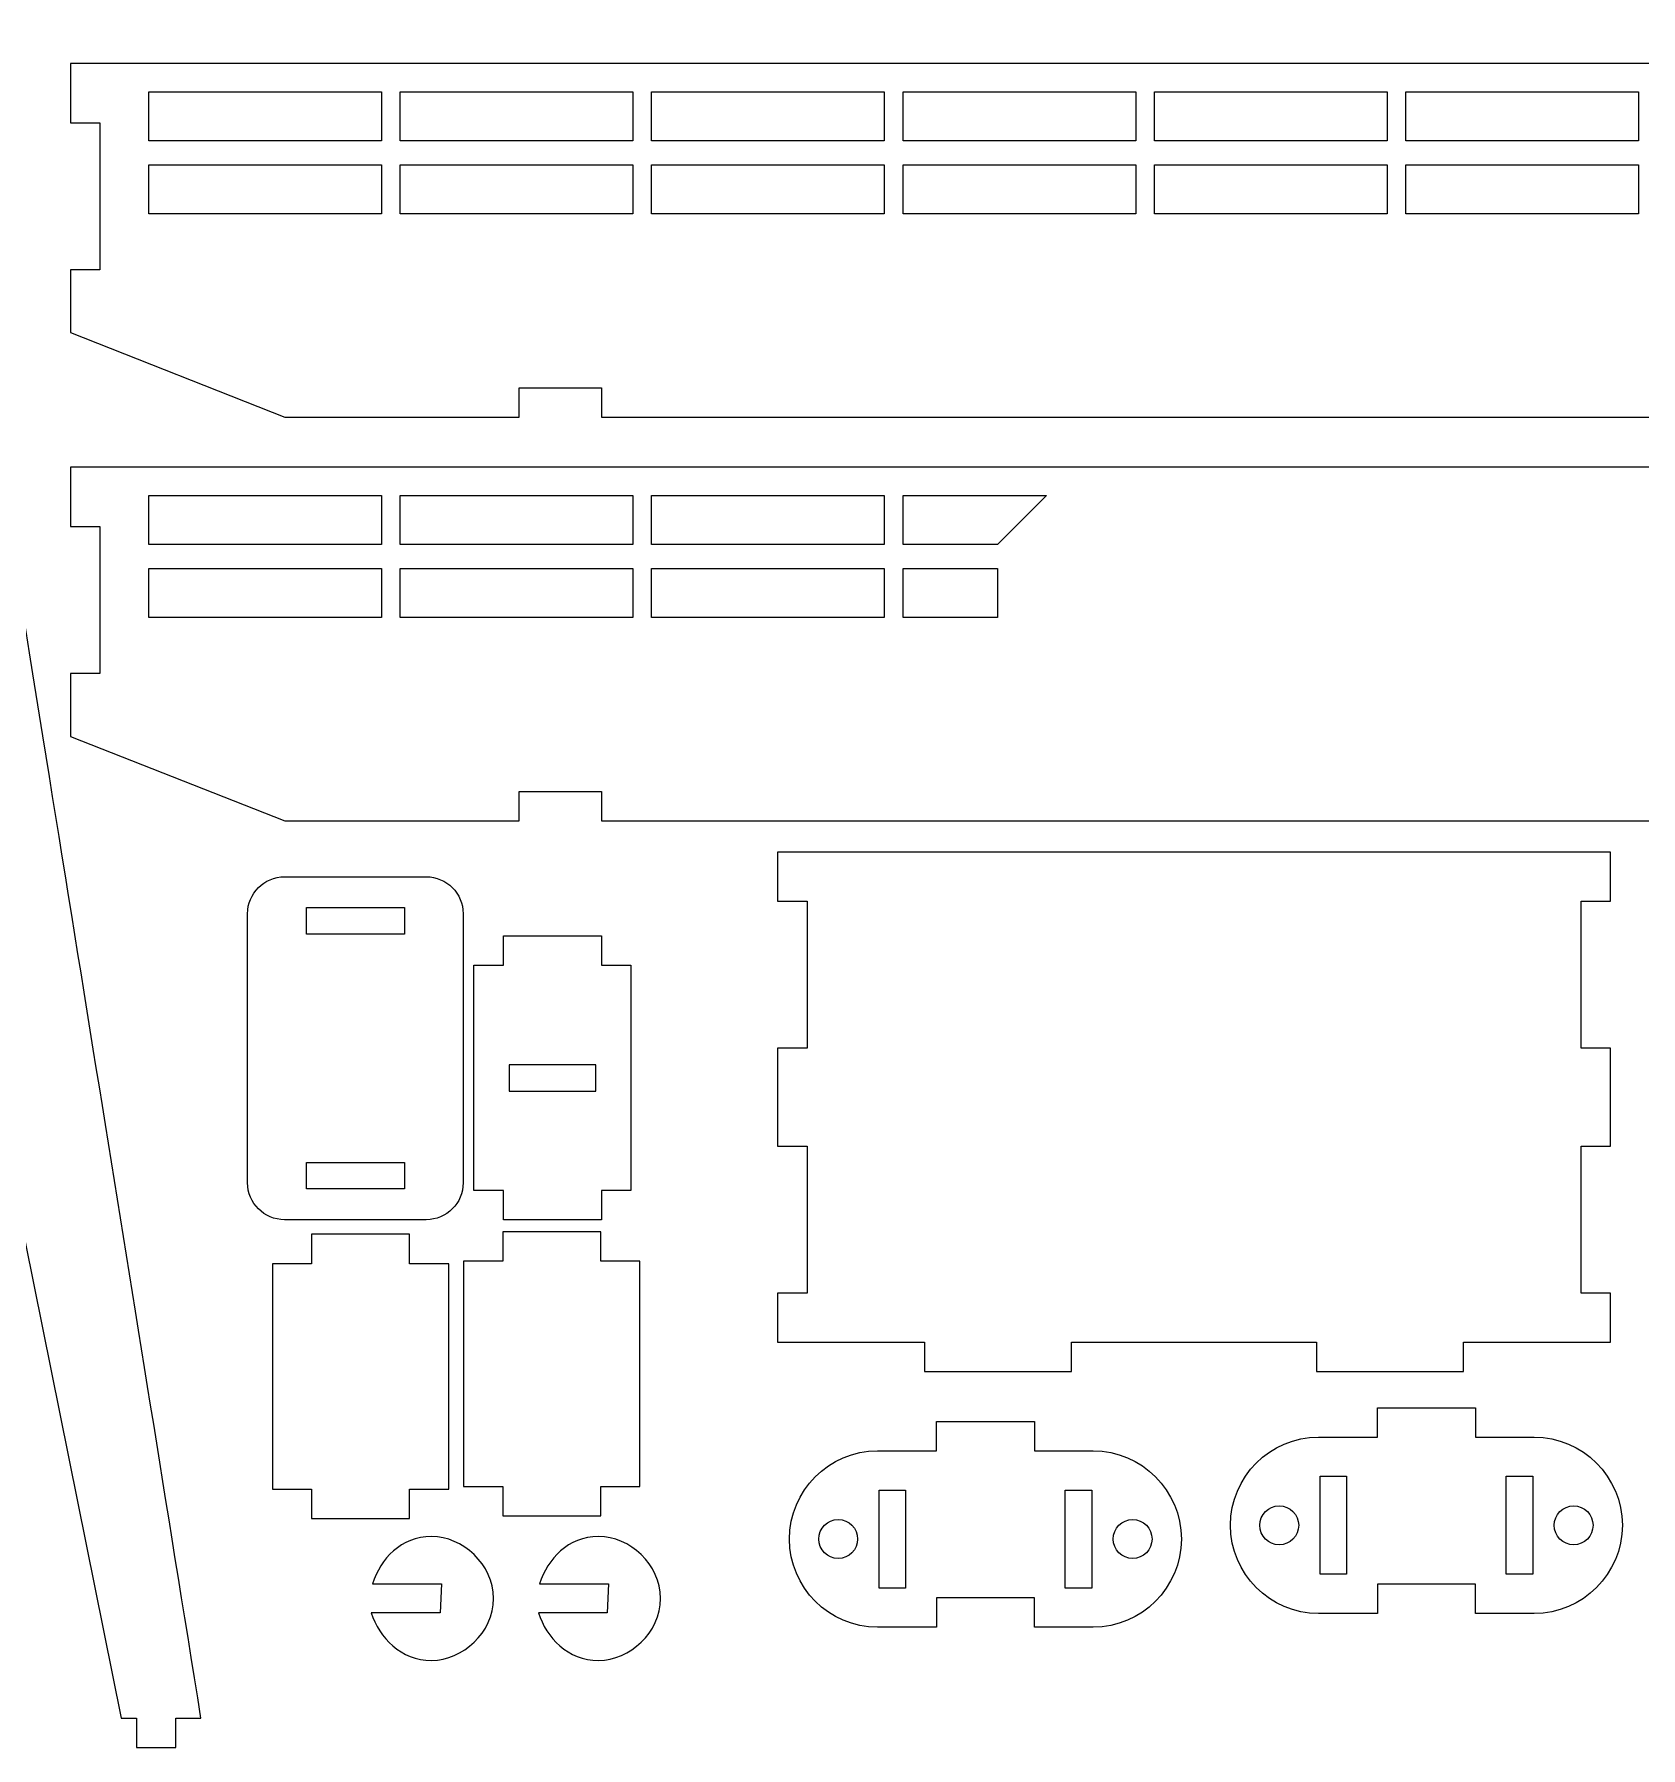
# Model space of a CAD drawing. Header units: millimetres. Extents: x -899 to 342, y -172 to 238.
# Drawn here: x 16.2 to 180.1, y -166.7 to 8.2 of the extents above; entities that cross this region are included whole.
import ezdxf

# ---------------------------------------------------------------- set-up
doc = ezdxf.new("R2010")
doc.units = ezdxf.units.MM
doc.header["$MEASUREMENT"] = 0
doc.layers.add('Layer 1', color=7, linetype='Continuous')

msp = doc.modelspace()

# ---------------------------------------------------------------- linework, layer by layer
at = {"layer": 'Layer 1', "color": 140, "lineweight": 20}
for centre in [(143.2506, -143.9896), (173.2941, -143.9896), (98.2448, -145.3921), (128.2883, -145.3921)]:
    msp.add_ellipse(centre, major_axis=(0, 1.9843), ratio=1, dxfattribs=at)
at = {"layer": 'Layer 1', "color": 225, "lineweight": 9}
for points, knots in [([(33.2146, -163.6871), (33.2146, -163.6871), (30.6426, -163.6872), (30.6426, -163.6872), (30.6426, -163.6872), (30.6426, -163.6872), (30.6426, -166.6799), (30.6426, -166.6799), (30.6426, -166.6799), (30.6426, -166.6799), (26.6426, -166.6799), (26.6426, -166.6799), (26.6426, -166.6799), (26.6426, -166.6799), (26.6426, -163.6874), (26.6426, -163.6874), (26.6426, -163.6874), (26.6426, -163.6874), (25.0694, -163.6875), (25.0694, -163.6875), (25.0694, -163.6875), (25.0694, -163.6875), (-1.749, -30.8242), (-1.749, -30.8242), (-1.749, -30.8242), (-1.749, -30.8242), (8.5763, -30.8242), (8.5763, -30.8242), (8.5763, -30.8242), (8.5763, -30.8242), (8.5763, 4.2758), (8.5763, 4.2758), (8.5763, 4.2758), (8.5763, 4.2758), (-26.6237, 4.2758), (-26.6237, 4.2758), (-26.6237, 4.2758), (-26.6237, 4.2758), (-26.6237, -30.8242), (-26.6237, -30.8242), (-26.6237, -30.8242), (-26.6237, -30.8242), (-16.3084, -30.8242), (-16.3084, -30.8242), (-16.3084, -30.8242), (-16.3084, -30.8242), (-43.1268, -163.6875), (-43.1268, -163.6875), (-43.1268, -163.6875), (-43.1268, -163.6875), (-44.697, -163.6874), (-44.697, -163.6874), (-44.697, -163.6874), (-44.697, -163.6874), (-44.697, -166.6909), (-44.697, -166.6909), (-44.697, -166.6909), (-44.697, -166.6909), (-48.697, -166.6909), (-48.697, -166.6909), (-48.697, -166.6909), (-48.697, -166.6909), (-48.697, -163.6872), (-48.697, -163.6872), (-48.697, -163.6872), (-48.697, -163.6872), (-51.272, -163.6871), (-51.272, -163.6871), (-51.272, -163.6871), (-51.272, -163.6871), (-48.0089, -143.4063), (-48.0089, -143.4063), (-48.0089, -143.4063), (-41.3726, -102.1559), (-36.4071, -71.2977), (-30.5237, -34.7312), (-30.5237, -34.7312), (-30.5237, -34.7312), (-30.5237, 8.1758), (-30.5237, 8.1758), (-30.5237, 8.1758), (-30.5237, 8.1758), (12.4763, 8.1758), (12.4763, 8.1758), (12.4763, 8.1758), (12.4763, 8.1758), (12.4763, -34.8168), (12.4763, -34.8168), (12.4763, -34.8168), (12.4763, -34.8168), (12.4763, -34.8242), (12.4763, -34.8242), (12.4763, -34.8242), (20.4563, -84.4222), (26.0502, -119.1697), (33.2146, -163.6871)], [0, 0, 0, 0, 0.04, 0.04, 0.04, 0.04, 0.08, 0.08, 0.08, 0.08, 0.12, 0.12, 0.12, 0.12, 0.16, 0.16, 0.16, 0.16, 0.2, 0.2, 0.2, 0.2, 0.24, 0.24, 0.24, 0.24, 0.28, 0.28, 0.28, 0.28, 0.32, 0.32, 0.32, 0.32, 0.36, 0.36, 0.36, 0.36, 0.4, 0.4, 0.4, 0.4, 0.44, 0.44, 0.44, 0.44, 0.48, 0.48, 0.48, 0.48, 0.52, 0.52, 0.52, 0.52, 0.56, 0.56, 0.56, 0.56, 0.6, 0.6, 0.6, 0.6, 0.64, 0.64, 0.64, 0.64, 0.68, 0.68, 0.68, 0.68, 0.72, 0.72, 0.72, 0.72, 0.76, 0.76, 0.76, 0.76, 0.8, 0.8, 0.8, 0.8, 0.84, 0.84, 0.84, 0.84, 0.88, 0.88, 0.88, 0.88, 0.92, 0.92, 0.92, 0.92, 1, 1, 1, 1]), ([(19.8798, -0.8582), (19.8798, -0.8582), (19.8798, 5.1957), (19.8798, 5.1957), (19.8798, 5.1957), (127.2131, 5.1957), (234.5465, 5.1957), (341.8798, 5.1957), (341.8798, 5.1957), (341.8798, 5.1957), (341.8798, -0.8582), (341.8798, -0.8582), (341.8798, -0.8582), (341.8798, -0.8582), (338.8887, -0.8582), (338.8887, -0.8582), (338.8887, -0.8582), (338.8887, -0.8582), (338.8887, -15.8582), (338.8887, -15.8582), (338.8887, -15.8582), (338.8887, -15.8582), (341.8798, -15.8582), (341.8798, -15.8582), (341.8798, -15.8582), (341.8798, -15.8582), (341.8798, -22.3172), (341.8798, -22.3172), (341.8798, -22.3172), (341.8798, -22.3172), (319.9683, -30.9043), (319.9683, -30.9043), (319.9683, -30.9043), (319.9683, -30.9043), (296.0798, -30.9043), (296.0798, -30.9043), (296.0798, -30.9043), (296.0798, -30.9043), (296.0798, -27.9043), (296.0798, -27.9043), (296.0798, -27.9043), (296.0798, -27.9043), (287.6798, -27.9043), (287.6798, -27.9043), (287.6798, -27.9043), (287.6798, -27.9043), (287.6798, -30.9043), (287.6798, -30.9043), (287.6798, -30.9043), (287.6798, -30.9043), (74.0798, -30.9043), (74.0798, -30.9043), (74.0798, -30.9043), (74.0798, -30.9043), (74.0798, -27.9043), (74.0798, -27.9043), (74.0798, -27.9043), (74.0798, -27.9043), (65.6798, -27.9043), (65.6798, -27.9043), (65.6798, -27.9043), (65.6798, -27.9043), (65.6798, -30.9043), (65.6798, -30.9043), (65.6798, -30.9043), (65.6798, -30.9043), (41.7867, -30.9043), (41.7867, -30.9043), (41.7867, -30.9043), (41.7867, -30.9043), (19.8798, -22.2767), (19.8798, -22.2767), (19.8798, -22.2767), (19.8798, -22.2767), (19.8798, -20.8785), (19.8798, -20.8785), (19.8798, -20.8785), (19.8798, -20.8785), (19.8798, -15.8582), (19.8798, -15.8582), (19.8798, -15.8582), (19.8798, -15.8582), (22.8829, -15.8582), (22.8829, -15.8582), (22.8829, -15.8582), (22.8829, -15.8582), (22.8829, -0.8582), (22.8829, -0.8582), (22.8829, -0.8582), (22.8829, -0.8582), (19.8798, -0.8582), (19.8798, -0.8582)], [0, 0, 0, 0, 0.04166667, 0.04166667, 0.04166667, 0.04166667, 0.08333333, 0.08333333, 0.08333333, 0.08333333, 0.125, 0.125, 0.125, 0.125, 0.16666667, 0.16666667, 0.16666667, 0.16666667, 0.20833333, 0.20833333, 0.20833333, 0.20833333, 0.25, 0.25, 0.25, 0.25, 0.29166667, 0.29166667, 0.29166667, 0.29166667, 0.33333333, 0.33333333, 0.33333333, 0.33333333, 0.375, 0.375, 0.375, 0.375, 0.41666667, 0.41666667, 0.41666667, 0.41666667, 0.45833333, 0.45833333, 0.45833333, 0.45833333, 0.5, 0.5, 0.5, 0.5, 0.54166667, 0.54166667, 0.54166667, 0.54166667, 0.58333333, 0.58333333, 0.58333333, 0.58333333, 0.625, 0.625, 0.625, 0.625, 0.66666667, 0.66666667, 0.66666667, 0.66666667, 0.70833333, 0.70833333, 0.70833333, 0.70833333, 0.75, 0.75, 0.75, 0.75, 0.79166667, 0.79166667, 0.79166667, 0.79166667, 0.83333333, 0.83333333, 0.83333333, 0.83333333, 0.875, 0.875, 0.875, 0.875, 0.91666667, 0.91666667, 0.91666667, 0.91666667, 1, 1, 1, 1]), ([(51.6312, 2.3169), (51.6312, 2.3169), (27.8829, 2.3169), (27.8829, 2.3169), (27.8829, 2.3169), (27.8829, 2.3169), (27.8829, -2.6831), (27.8829, -2.6831), (27.8829, -2.6831), (27.8829, -2.6831), (51.6312, -2.6831), (51.6312, -2.6831), (51.6312, -2.6831), (51.6312, -2.6831), (51.6312, 2.3169), (51.6312, 2.3169)], [0, 0, 0, 0, 0.2, 0.2, 0.2, 0.2, 0.4, 0.4, 0.4, 0.4, 0.6, 0.6, 0.6, 0.6, 1, 1, 1, 1]), ([(77.291, 2.3169), (77.291, 2.3169), (53.5427, 2.3169), (53.5427, 2.3169), (53.5427, 2.3169), (53.5427, 2.3169), (53.5427, -2.6831), (53.5427, -2.6831), (53.5427, -2.6831), (53.5427, -2.6831), (77.291, -2.6831), (77.291, -2.6831), (77.291, -2.6831), (77.291, -2.6831), (77.291, 2.3169), (77.291, 2.3169)], [0, 0, 0, 0, 0.2, 0.2, 0.2, 0.2, 0.4, 0.4, 0.4, 0.4, 0.6, 0.6, 0.6, 0.6, 1, 1, 1, 1]), ([(102.9507, 2.3169), (102.9507, 2.3169), (79.2024, 2.3169), (79.2024, 2.3169), (79.2024, 2.3169), (79.2024, 2.3169), (79.2024, -2.6831), (79.2024, -2.6831), (79.2024, -2.6831), (79.2024, -2.6831), (102.9507, -2.6831), (102.9507, -2.6831), (102.9507, -2.6831), (102.9507, -2.6831), (102.9507, 2.3169), (102.9507, 2.3169)], [0, 0, 0, 0, 0.2, 0.2, 0.2, 0.2, 0.4, 0.4, 0.4, 0.4, 0.6, 0.6, 0.6, 0.6, 1, 1, 1, 1]), ([(128.6105, 2.3169), (128.6105, 2.3169), (104.8622, 2.3169), (104.8622, 2.3169), (104.8622, 2.3169), (104.8622, 2.3169), (104.8622, -2.6831), (104.8622, -2.6831), (104.8622, -2.6831), (104.8622, -2.6831), (128.6105, -2.6831), (128.6105, -2.6831), (128.6105, -2.6831), (128.6105, -2.6831), (128.6105, 2.3169), (128.6105, 2.3169)], [0, 0, 0, 0, 0.2, 0.2, 0.2, 0.2, 0.4, 0.4, 0.4, 0.4, 0.6, 0.6, 0.6, 0.6, 1, 1, 1, 1]), ([(154.2703, 2.3169), (154.2703, 2.3169), (130.522, 2.3169), (130.522, 2.3169), (130.522, 2.3169), (130.522, 2.3169), (130.522, -2.6831), (130.522, -2.6831), (130.522, -2.6831), (130.522, -2.6831), (154.2703, -2.6831), (154.2703, -2.6831), (154.2703, -2.6831), (154.2703, -2.6831), (154.2703, 2.3169), (154.2703, 2.3169)], [0, 0, 0, 0, 0.2, 0.2, 0.2, 0.2, 0.4, 0.4, 0.4, 0.4, 0.6, 0.6, 0.6, 0.6, 1, 1, 1, 1]), ([(179.9301, 2.3169), (179.9301, 2.3169), (156.1818, 2.3169), (156.1818, 2.3169), (156.1818, 2.3169), (156.1818, 2.3169), (156.1818, -2.6831), (156.1818, -2.6831), (156.1818, -2.6831), (156.1818, -2.6831), (179.9301, -2.6831), (179.9301, -2.6831), (179.9301, -2.6831), (179.9301, -2.6831), (179.9301, 2.3169), (179.9301, 2.3169)], [0, 0, 0, 0, 0.2, 0.2, 0.2, 0.2, 0.4, 0.4, 0.4, 0.4, 0.6, 0.6, 0.6, 0.6, 1, 1, 1, 1]), ([(51.6312, -5.1578), (51.6312, -5.1578), (27.8829, -5.1578), (27.8829, -5.1578), (27.8829, -5.1578), (27.8829, -5.1578), (27.8829, -10.1578), (27.8829, -10.1578), (27.8829, -10.1578), (27.8829, -10.1578), (51.6312, -10.1578), (51.6312, -10.1578), (51.6312, -10.1578), (51.6312, -10.1578), (51.6312, -5.1578), (51.6312, -5.1578)], [0, 0, 0, 0, 0.2, 0.2, 0.2, 0.2, 0.4, 0.4, 0.4, 0.4, 0.6, 0.6, 0.6, 0.6, 1, 1, 1, 1]), ([(77.291, -5.1578), (77.291, -5.1578), (53.5427, -5.1578), (53.5427, -5.1578), (53.5427, -5.1578), (53.5427, -5.1578), (53.5427, -10.1578), (53.5427, -10.1578), (53.5427, -10.1578), (53.5427, -10.1578), (77.291, -10.1578), (77.291, -10.1578), (77.291, -10.1578), (77.291, -10.1578), (77.291, -5.1578), (77.291, -5.1578)], [0, 0, 0, 0, 0.2, 0.2, 0.2, 0.2, 0.4, 0.4, 0.4, 0.4, 0.6, 0.6, 0.6, 0.6, 1, 1, 1, 1]), ([(102.9507, -5.1578), (102.9507, -5.1578), (79.2024, -5.1578), (79.2024, -5.1578), (79.2024, -5.1578), (79.2024, -5.1578), (79.2024, -10.1578), (79.2024, -10.1578), (79.2024, -10.1578), (79.2024, -10.1578), (102.9507, -10.1578), (102.9507, -10.1578), (102.9507, -10.1578), (102.9507, -10.1578), (102.9507, -5.1578), (102.9507, -5.1578)], [0, 0, 0, 0, 0.2, 0.2, 0.2, 0.2, 0.4, 0.4, 0.4, 0.4, 0.6, 0.6, 0.6, 0.6, 1, 1, 1, 1]), ([(128.6105, -5.1578), (128.6105, -5.1578), (104.8622, -5.1578), (104.8622, -5.1578), (104.8622, -5.1578), (104.8622, -5.1578), (104.8622, -10.1578), (104.8622, -10.1578), (104.8622, -10.1578), (104.8622, -10.1578), (128.6105, -10.1578), (128.6105, -10.1578), (128.6105, -10.1578), (128.6105, -10.1578), (128.6105, -5.1578), (128.6105, -5.1578)], [0, 0, 0, 0, 0.2, 0.2, 0.2, 0.2, 0.4, 0.4, 0.4, 0.4, 0.6, 0.6, 0.6, 0.6, 1, 1, 1, 1]), ([(154.2703, -5.1578), (154.2703, -5.1578), (130.522, -5.1578), (130.522, -5.1578), (130.522, -5.1578), (130.522, -5.1578), (130.522, -10.1578), (130.522, -10.1578), (130.522, -10.1578), (130.522, -10.1578), (154.2703, -10.1578), (154.2703, -10.1578), (154.2703, -10.1578), (154.2703, -10.1578), (154.2703, -5.1578), (154.2703, -5.1578)], [0, 0, 0, 0, 0.2, 0.2, 0.2, 0.2, 0.4, 0.4, 0.4, 0.4, 0.6, 0.6, 0.6, 0.6, 1, 1, 1, 1]), ([(179.9301, -5.1578), (179.9301, -5.1578), (156.1818, -5.1578), (156.1818, -5.1578), (156.1818, -5.1578), (156.1818, -5.1578), (156.1818, -10.1578), (156.1818, -10.1578), (156.1818, -10.1578), (156.1818, -10.1578), (179.9301, -10.1578), (179.9301, -10.1578), (179.9301, -10.1578), (179.9301, -10.1578), (179.9301, -5.1578), (179.9301, -5.1578)], [0, 0, 0, 0, 0.2, 0.2, 0.2, 0.2, 0.4, 0.4, 0.4, 0.4, 0.6, 0.6, 0.6, 0.6, 1, 1, 1, 1]), ([(19.8798, -42.0576), (19.8798, -42.0576), (19.8798, -36.0037), (19.8798, -36.0037), (19.8798, -36.0037), (127.2131, -36.0037), (234.5465, -36.0037), (341.8798, -36.0037), (341.8798, -36.0037), (341.8798, -36.0037), (341.8798, -42.0576), (341.8798, -42.0576), (341.8798, -42.0576), (341.8798, -42.0576), (338.8887, -42.0576), (338.8887, -42.0576), (338.8887, -42.0576), (338.8887, -42.0576), (338.8887, -57.0576), (338.8887, -57.0576), (338.8887, -57.0576), (338.8887, -57.0576), (341.8798, -57.0576), (341.8798, -57.0576), (341.8798, -57.0576), (341.8798, -57.0576), (341.8798, -63.5166), (341.8798, -63.5166), (341.8798, -63.5166), (341.8798, -63.5166), (319.9683, -72.1037), (319.9683, -72.1037), (319.9683, -72.1037), (319.9683, -72.1037), (296.0798, -72.1037), (296.0798, -72.1037), (296.0798, -72.1037), (296.0798, -72.1037), (296.0798, -69.1037), (296.0798, -69.1037), (296.0798, -69.1037), (296.0798, -69.1037), (287.6798, -69.1037), (287.6798, -69.1037), (287.6798, -69.1037), (287.6798, -69.1037), (287.6798, -72.1037), (287.6798, -72.1037), (287.6798, -72.1037), (287.6798, -72.1037), (74.0798, -72.1037), (74.0798, -72.1037), (74.0798, -72.1037), (74.0798, -72.1037), (74.0798, -69.1037), (74.0798, -69.1037), (74.0798, -69.1037), (74.0798, -69.1037), (65.6798, -69.1037), (65.6798, -69.1037), (65.6798, -69.1037), (65.6798, -69.1037), (65.6798, -72.1037), (65.6798, -72.1037), (65.6798, -72.1037), (65.6798, -72.1037), (41.7867, -72.1037), (41.7867, -72.1037), (41.7867, -72.1037), (41.7867, -72.1037), (19.8798, -63.4761), (19.8798, -63.4761), (19.8798, -63.4761), (19.8798, -63.4761), (19.8798, -62.0779), (19.8798, -62.0779), (19.8798, -62.0779), (19.8798, -62.0779), (19.8798, -57.0576), (19.8798, -57.0576), (19.8798, -57.0576), (19.8798, -57.0576), (22.8829, -57.0576), (22.8829, -57.0576), (22.8829, -57.0576), (22.8829, -57.0576), (22.8829, -42.0576), (22.8829, -42.0576), (22.8829, -42.0576), (22.8829, -42.0576), (19.8798, -42.0576), (19.8798, -42.0576)], [0, 0, 0, 0, 0.04166667, 0.04166667, 0.04166667, 0.04166667, 0.08333333, 0.08333333, 0.08333333, 0.08333333, 0.125, 0.125, 0.125, 0.125, 0.16666667, 0.16666667, 0.16666667, 0.16666667, 0.20833333, 0.20833333, 0.20833333, 0.20833333, 0.25, 0.25, 0.25, 0.25, 0.29166667, 0.29166667, 0.29166667, 0.29166667, 0.33333333, 0.33333333, 0.33333333, 0.33333333, 0.375, 0.375, 0.375, 0.375, 0.41666667, 0.41666667, 0.41666667, 0.41666667, 0.45833333, 0.45833333, 0.45833333, 0.45833333, 0.5, 0.5, 0.5, 0.5, 0.54166667, 0.54166667, 0.54166667, 0.54166667, 0.58333333, 0.58333333, 0.58333333, 0.58333333, 0.625, 0.625, 0.625, 0.625, 0.66666667, 0.66666667, 0.66666667, 0.66666667, 0.70833333, 0.70833333, 0.70833333, 0.70833333, 0.75, 0.75, 0.75, 0.75, 0.79166667, 0.79166667, 0.79166667, 0.79166667, 0.83333333, 0.83333333, 0.83333333, 0.83333333, 0.875, 0.875, 0.875, 0.875, 0.91666667, 0.91666667, 0.91666667, 0.91666667, 1, 1, 1, 1]), ([(51.6312, -38.8825), (51.6312, -38.8825), (27.8829, -38.8825), (27.8829, -38.8825), (27.8829, -38.8825), (27.8829, -38.8825), (27.8829, -43.8825), (27.8829, -43.8825), (27.8829, -43.8825), (27.8829, -43.8825), (51.6312, -43.8825), (51.6312, -43.8825), (51.6312, -43.8825), (51.6312, -43.8825), (51.6312, -38.8825), (51.6312, -38.8825)], [0, 0, 0, 0, 0.2, 0.2, 0.2, 0.2, 0.4, 0.4, 0.4, 0.4, 0.6, 0.6, 0.6, 0.6, 1, 1, 1, 1]), ([(77.291, -38.8825), (77.291, -38.8825), (53.5427, -38.8825), (53.5427, -38.8825), (53.5427, -38.8825), (53.5427, -38.8825), (53.5427, -43.8825), (53.5427, -43.8825), (53.5427, -43.8825), (53.5427, -43.8825), (77.291, -43.8825), (77.291, -43.8825), (77.291, -43.8825), (77.291, -43.8825), (77.291, -38.8825), (77.291, -38.8825)], [0, 0, 0, 0, 0.2, 0.2, 0.2, 0.2, 0.4, 0.4, 0.4, 0.4, 0.6, 0.6, 0.6, 0.6, 1, 1, 1, 1]), ([(102.9507, -38.8825), (102.9507, -38.8825), (79.2024, -38.8825), (79.2024, -38.8825), (79.2024, -38.8825), (79.2024, -38.8825), (79.2024, -43.8825), (79.2024, -43.8825), (79.2024, -43.8825), (79.2024, -43.8825), (102.9507, -43.8825), (102.9507, -43.8825), (102.9507, -43.8825), (102.9507, -43.8825), (102.9507, -38.8825), (102.9507, -38.8825)], [0, 0, 0, 0, 0.2, 0.2, 0.2, 0.2, 0.4, 0.4, 0.4, 0.4, 0.6, 0.6, 0.6, 0.6, 1, 1, 1, 1]), ([(119.4994, -38.8825), (119.4994, -38.8825), (104.8622, -38.8825), (104.8622, -38.8825), (104.8622, -38.8825), (104.8622, -38.8825), (104.8622, -43.8825), (104.8622, -43.8825), (104.8622, -43.8825), (104.8622, -43.8825), (114.4994, -43.8825), (114.4994, -43.8825), (114.4994, -43.8825), (114.4994, -43.8825), (119.4994, -38.8825), (119.4994, -38.8825)], [0, 0, 0, 0, 0.2, 0.2, 0.2, 0.2, 0.4, 0.4, 0.4, 0.4, 0.6, 0.6, 0.6, 0.6, 1, 1, 1, 1]), ([(51.6312, -46.3572), (51.6312, -46.3572), (27.8829, -46.3572), (27.8829, -46.3572), (27.8829, -46.3572), (27.8829, -46.3572), (27.8829, -51.3572), (27.8829, -51.3572), (27.8829, -51.3572), (27.8829, -51.3572), (51.6312, -51.3572), (51.6312, -51.3572), (51.6312, -51.3572), (51.6312, -51.3572), (51.6312, -46.3572), (51.6312, -46.3572)], [0, 0, 0, 0, 0.2, 0.2, 0.2, 0.2, 0.4, 0.4, 0.4, 0.4, 0.6, 0.6, 0.6, 0.6, 1, 1, 1, 1]), ([(77.291, -46.3572), (77.291, -46.3572), (53.5427, -46.3572), (53.5427, -46.3572), (53.5427, -46.3572), (53.5427, -46.3572), (53.5427, -51.3572), (53.5427, -51.3572), (53.5427, -51.3572), (53.5427, -51.3572), (77.291, -51.3572), (77.291, -51.3572), (77.291, -51.3572), (77.291, -51.3572), (77.291, -46.3572), (77.291, -46.3572)], [0, 0, 0, 0, 0.2, 0.2, 0.2, 0.2, 0.4, 0.4, 0.4, 0.4, 0.6, 0.6, 0.6, 0.6, 1, 1, 1, 1]), ([(102.9507, -46.3572), (102.9507, -46.3572), (79.2024, -46.3572), (79.2024, -46.3572), (79.2024, -46.3572), (79.2024, -46.3572), (79.2024, -51.3572), (79.2024, -51.3572), (79.2024, -51.3572), (79.2024, -51.3572), (102.9507, -51.3572), (102.9507, -51.3572), (102.9507, -51.3572), (102.9507, -51.3572), (102.9507, -46.3572), (102.9507, -46.3572)], [0, 0, 0, 0, 0.2, 0.2, 0.2, 0.2, 0.4, 0.4, 0.4, 0.4, 0.6, 0.6, 0.6, 0.6, 1, 1, 1, 1]), ([(114.4994, -46.3572), (114.4994, -46.3572), (104.8622, -46.3572), (104.8622, -46.3572), (104.8622, -46.3572), (104.8622, -46.3572), (104.8622, -51.3572), (104.8622, -51.3572), (104.8622, -51.3572), (104.8622, -51.3572), (114.4994, -51.3572), (114.4994, -51.3572), (114.4994, -51.3572), (114.4994, -51.3572), (114.4994, -46.3572), (114.4994, -46.3572)], [0, 0, 0, 0, 0.2, 0.2, 0.2, 0.2, 0.4, 0.4, 0.4, 0.4, 0.6, 0.6, 0.6, 0.6, 1, 1, 1, 1]), ([(92.0591, -75.2887), (92.0591, -75.2887), (177.0591, -75.2887), (177.0591, -75.2887), (177.0591, -75.2887), (177.0591, -75.2887), (177.0591, -80.2887), (177.0591, -80.2887), (177.0591, -80.2887), (177.0591, -80.2887), (174.0591, -80.2887), (174.0591, -80.2887), (174.0591, -80.2887), (174.0591, -80.2887), (174.0591, -95.2887), (174.0591, -95.2887), (174.0591, -95.2887), (174.0591, -95.2887), (177.0591, -95.2887), (177.0591, -95.2887), (177.0591, -95.2887), (177.0591, -95.2887), (177.0591, -105.2887), (177.0591, -105.2887), (177.0591, -105.2887), (177.0591, -105.2887), (174.0591, -105.2887), (174.0591, -105.2887), (174.0591, -105.2887), (174.0591, -105.2887), (174.0591, -120.2887), (174.0591, -120.2887), (174.0591, -120.2887), (174.0591, -120.2887), (177.0591, -120.2887), (177.0591, -120.2887), (177.0591, -120.2887), (177.0591, -120.2887), (177.0591, -125.2887), (177.0591, -125.2887), (177.0591, -125.2887), (177.0591, -125.2887), (162.061, -125.2887), (162.061, -125.2887), (162.061, -125.2887), (162.061, -125.2887), (162.061, -128.2887), (162.061, -128.2887), (162.061, -128.2887), (162.061, -128.2887), (147.061, -128.2887), (147.061, -128.2887), (147.061, -128.2887), (147.061, -128.2887), (147.061, -125.2887), (147.061, -125.2887), (147.061, -125.2887), (147.061, -125.2887), (122.061, -125.2887), (122.061, -125.2887), (122.061, -125.2887), (122.061, -125.2887), (122.061, -128.2887), (122.061, -128.2887), (122.061, -128.2887), (122.061, -128.2887), (107.061, -128.2887), (107.061, -128.2887), (107.061, -128.2887), (107.061, -128.2887), (107.061, -125.2887), (107.061, -125.2887), (107.061, -125.2887), (107.061, -125.2887), (92.0591, -125.2887), (92.0591, -125.2887), (92.0591, -125.2887), (92.0591, -125.2887), (92.0591, -120.2887), (92.0591, -120.2887), (92.0591, -120.2887), (92.0591, -120.2887), (95.0591, -120.2887), (95.0591, -120.2887), (95.0591, -120.2887), (95.0591, -120.2887), (95.0591, -105.2887), (95.0591, -105.2887), (95.0591, -105.2887), (95.0591, -105.2887), (92.0591, -105.2887), (92.0591, -105.2887), (92.0591, -105.2887), (92.0591, -105.2887), (92.0591, -95.2887), (92.0591, -95.2887), (92.0591, -95.2887), (92.0591, -95.2887), (95.0591, -95.2887), (95.0591, -95.2887), (95.0591, -95.2887), (95.0591, -95.2887), (95.0591, -80.2887), (95.0591, -80.2887), (95.0591, -80.2887), (95.0591, -80.2887), (92.0591, -80.2887), (92.0591, -80.2887), (92.0591, -80.2887), (92.0591, -80.2887), (92.0591, -75.2887), (92.0591, -75.2887)], [0, 0, 0, 0, 0.03448276, 0.03448276, 0.03448276, 0.03448276, 0.06896552, 0.06896552, 0.06896552, 0.06896552, 0.10344828, 0.10344828, 0.10344828, 0.10344828, 0.13793103, 0.13793103, 0.13793103, 0.13793103, 0.17241379, 0.17241379, 0.17241379, 0.17241379, 0.20689655, 0.20689655, 0.20689655, 0.20689655, 0.24137931, 0.24137931, 0.24137931, 0.24137931, 0.27586207, 0.27586207, 0.27586207, 0.27586207, 0.31034483, 0.31034483, 0.31034483, 0.31034483, 0.34482759, 0.34482759, 0.34482759, 0.34482759, 0.37931034, 0.37931034, 0.37931034, 0.37931034, 0.4137931, 0.4137931, 0.4137931, 0.4137931, 0.44827586, 0.44827586, 0.44827586, 0.44827586, 0.48275862, 0.48275862, 0.48275862, 0.48275862, 0.51724138, 0.51724138, 0.51724138, 0.51724138, 0.55172414, 0.55172414, 0.55172414, 0.55172414, 0.5862069, 0.5862069, 0.5862069, 0.5862069, 0.62068966, 0.62068966, 0.62068966, 0.62068966, 0.65517241, 0.65517241, 0.65517241, 0.65517241, 0.68965517, 0.68965517, 0.68965517, 0.68965517, 0.72413793, 0.72413793, 0.72413793, 0.72413793, 0.75862069, 0.75862069, 0.75862069, 0.75862069, 0.79310345, 0.79310345, 0.79310345, 0.79310345, 0.82758621, 0.82758621, 0.82758621, 0.82758621, 0.86206897, 0.86206897, 0.86206897, 0.86206897, 0.89655172, 0.89655172, 0.89655172, 0.89655172, 0.93103448, 0.93103448, 0.93103448, 0.93103448, 1, 1, 1, 1])]:
    msp.add_open_spline(points, degree=3, knots=knots, dxfattribs=at)
at = {"layer": 'Layer 1', "color": 225, "lineweight": 20}
for points, knots in [([(41.7312, -112.8079), (41.7312, -112.8079), (56.2017, -112.8079), (56.2017, -112.8079), (56.2017, -112.8079), (58.2723, -112.8079), (59.9664, -111.1138), (59.9664, -109.0431), (59.9664, -109.0431), (59.9664, -109.0431), (59.9664, -81.5726), (59.9664, -81.5726), (59.9664, -81.5726), (59.9664, -79.502), (58.2723, -77.8079), (56.2017, -77.8079), (56.2017, -77.8079), (56.2017, -77.8079), (41.7312, -77.8079), (41.7312, -77.8079), (41.7312, -77.8079), (39.6606, -77.8079), (37.9664, -79.502), (37.9664, -81.5726), (37.9664, -81.5726), (37.9664, -81.5726), (37.9664, -109.0431), (37.9664, -109.0431), (37.9664, -109.0431), (37.9664, -111.1138), (39.6606, -112.8079), (41.7312, -112.8079)], [0, 0, 0, 0, 0.11111111, 0.11111111, 0.11111111, 0.11111111, 0.22222222, 0.22222222, 0.22222222, 0.22222222, 0.33333333, 0.33333333, 0.33333333, 0.33333333, 0.44444444, 0.44444444, 0.44444444, 0.44444444, 0.55555556, 0.55555556, 0.55555556, 0.55555556, 0.66666667, 0.66666667, 0.66666667, 0.66666667, 0.77777778, 0.77777778, 0.77777778, 0.77777778, 1, 1, 1, 1]), ([(43.9664, -83.6579), (43.9664, -83.6579), (53.9664, -83.6579), (53.9664, -83.6579), (53.9664, -83.6579), (53.9664, -83.6579), (53.9664, -80.9579), (53.9664, -80.9579), (53.9664, -80.9579), (53.9664, -80.9579), (43.9664, -80.9579), (43.9664, -80.9579), (43.9664, -80.9579), (43.9664, -80.9579), (43.9664, -83.6579), (43.9664, -83.6579)], [0, 0, 0, 0, 0.2, 0.2, 0.2, 0.2, 0.4, 0.4, 0.4, 0.4, 0.6, 0.6, 0.6, 0.6, 1, 1, 1, 1]), ([(74.0741, -112.832), (74.0741, -112.832), (74.0741, -109.832), (74.0741, -109.832), (74.0741, -109.832), (74.0741, -109.832), (77.0741, -109.832), (77.0741, -109.832), (77.0741, -109.832), (77.0741, -109.832), (77.0741, -86.832), (77.0741, -86.832), (77.0741, -86.832), (77.0741, -86.832), (74.0741, -86.832), (74.0741, -86.832), (74.0741, -86.832), (74.0741, -86.832), (74.0741, -83.832), (74.0741, -83.832), (74.0741, -83.832), (74.0741, -83.832), (64.0741, -83.832), (64.0741, -83.832), (64.0741, -83.832), (64.0741, -83.832), (64.0741, -86.832), (64.0741, -86.832), (64.0741, -86.832), (64.0741, -86.832), (61.0741, -86.832), (61.0741, -86.832), (61.0741, -86.832), (61.0741, -86.832), (61.0741, -109.832), (61.0741, -109.832), (61.0741, -109.832), (61.0741, -109.832), (64.0741, -109.832), (64.0741, -109.832), (64.0741, -109.832), (64.0741, -109.832), (64.0741, -112.832), (64.0741, -112.832), (64.0741, -112.832), (64.0741, -112.832), (74.0741, -112.832), (74.0741, -112.832)], [0, 0, 0, 0, 0.07692308, 0.07692308, 0.07692308, 0.07692308, 0.15384615, 0.15384615, 0.15384615, 0.15384615, 0.23076923, 0.23076923, 0.23076923, 0.23076923, 0.30769231, 0.30769231, 0.30769231, 0.30769231, 0.38461538, 0.38461538, 0.38461538, 0.38461538, 0.46153846, 0.46153846, 0.46153846, 0.46153846, 0.53846154, 0.53846154, 0.53846154, 0.53846154, 0.61538462, 0.61538462, 0.61538462, 0.61538462, 0.69230769, 0.69230769, 0.69230769, 0.69230769, 0.76923077, 0.76923077, 0.76923077, 0.76923077, 0.84615385, 0.84615385, 0.84615385, 0.84615385, 1, 1, 1, 1]), ([(73.4923, -99.682), (73.4923, -99.682), (64.6559, -99.682), (64.6559, -99.682), (64.6559, -99.682), (64.6559, -99.682), (64.6559, -96.982), (64.6559, -96.982), (64.6559, -96.982), (64.6559, -96.982), (73.4923, -96.982), (73.4923, -96.982), (73.4923, -96.982), (73.4923, -96.982), (73.4923, -99.682), (73.4923, -99.682)], [0, 0, 0, 0, 0.2, 0.2, 0.2, 0.2, 0.4, 0.4, 0.4, 0.4, 0.6, 0.6, 0.6, 0.6, 1, 1, 1, 1]), ([(43.9664, -109.6579), (43.9664, -109.6579), (53.9664, -109.6579), (53.9664, -109.6579), (53.9664, -109.6579), (53.9664, -109.6579), (53.9664, -106.9579), (53.9664, -106.9579), (53.9664, -106.9579), (53.9664, -106.9579), (43.9664, -106.9579), (43.9664, -106.9579), (43.9664, -106.9579), (43.9664, -106.9579), (43.9664, -109.6579), (43.9664, -109.6579)], [0, 0, 0, 0, 0.2, 0.2, 0.2, 0.2, 0.4, 0.4, 0.4, 0.4, 0.6, 0.6, 0.6, 0.6, 1, 1, 1, 1]), ([(40.4946, -140.2901), (40.4946, -140.2901), (40.4946, -117.2901), (40.4946, -117.2901), (40.4946, -117.2901), (40.4946, -117.2901), (44.4946, -117.2901), (44.4946, -117.2901), (44.4946, -117.2901), (44.4946, -117.2901), (44.4946, -114.2901), (44.4946, -114.2901), (44.4946, -114.2901), (44.4946, -114.2901), (54.4946, -114.2901), (54.4946, -114.2901), (54.4946, -114.2901), (54.4946, -114.2901), (54.4946, -117.2901), (54.4946, -117.2901), (54.4946, -117.2901), (54.4946, -117.2901), (58.4946, -117.2901), (58.4946, -117.2901), (58.4946, -117.2901), (58.4946, -117.2901), (58.4946, -140.2901), (58.4946, -140.2901), (58.4946, -140.2901), (58.4946, -140.2901), (54.4946, -140.2901), (54.4946, -140.2901), (54.4946, -140.2901), (54.4946, -140.2901), (54.4946, -143.2901), (54.4946, -143.2901), (54.4946, -143.2901), (54.4946, -143.2901), (44.4946, -143.2901), (44.4946, -143.2901), (44.4946, -143.2901), (44.4946, -143.2901), (44.4946, -140.2901), (44.4946, -140.2901), (44.4946, -140.2901), (44.4946, -140.2901), (40.4946, -140.2901), (40.4946, -140.2901)], [0, 0, 0, 0, 0.07692308, 0.07692308, 0.07692308, 0.07692308, 0.15384615, 0.15384615, 0.15384615, 0.15384615, 0.23076923, 0.23076923, 0.23076923, 0.23076923, 0.30769231, 0.30769231, 0.30769231, 0.30769231, 0.38461538, 0.38461538, 0.38461538, 0.38461538, 0.46153846, 0.46153846, 0.46153846, 0.46153846, 0.53846154, 0.53846154, 0.53846154, 0.53846154, 0.61538462, 0.61538462, 0.61538462, 0.61538462, 0.69230769, 0.69230769, 0.69230769, 0.69230769, 0.76923077, 0.76923077, 0.76923077, 0.76923077, 0.84615385, 0.84615385, 0.84615385, 0.84615385, 1, 1, 1, 1]), ([(78.008, -117.0257), (78.008, -117.0257), (78.008, -140.0257), (78.008, -140.0257), (78.008, -140.0257), (78.008, -140.0257), (74.008, -140.0257), (74.008, -140.0257), (74.008, -140.0257), (74.008, -140.0257), (74.008, -143.0257), (74.008, -143.0257), (74.008, -143.0257), (74.008, -143.0257), (64.008, -143.0257), (64.008, -143.0257), (64.008, -143.0257), (64.008, -143.0257), (64.008, -140.0257), (64.008, -140.0257), (64.008, -140.0257), (64.008, -140.0257), (60.008, -140.0257), (60.008, -140.0257), (60.008, -140.0257), (60.008, -140.0257), (60.008, -117.0257), (60.008, -117.0257), (60.008, -117.0257), (60.008, -117.0257), (64.008, -117.0257), (64.008, -117.0257), (64.008, -117.0257), (64.008, -117.0257), (64.008, -114.0257), (64.008, -114.0257), (64.008, -114.0257), (64.008, -114.0257), (74.008, -114.0257), (74.008, -114.0257), (74.008, -114.0257), (74.008, -114.0257), (74.008, -117.0257), (74.008, -117.0257), (74.008, -117.0257), (74.008, -117.0257), (78.008, -117.0257), (78.008, -117.0257)], [0, 0, 0, 0, 0.07692308, 0.07692308, 0.07692308, 0.07692308, 0.15384615, 0.15384615, 0.15384615, 0.15384615, 0.23076923, 0.23076923, 0.23076923, 0.23076923, 0.30769231, 0.30769231, 0.30769231, 0.30769231, 0.38461538, 0.38461538, 0.38461538, 0.38461538, 0.46153846, 0.46153846, 0.46153846, 0.46153846, 0.53846154, 0.53846154, 0.53846154, 0.53846154, 0.61538462, 0.61538462, 0.61538462, 0.61538462, 0.69230769, 0.69230769, 0.69230769, 0.69230769, 0.76923077, 0.76923077, 0.76923077, 0.76923077, 0.84615385, 0.84615385, 0.84615385, 0.84615385, 1, 1, 1, 1]), ([(169.2663, -134.9896), (169.2663, -134.9896), (163.2663, -134.9896), (163.2663, -134.9896), (163.2663, -134.9896), (163.2663, -134.9896), (163.2663, -131.9896), (163.2663, -131.9896), (163.2663, -131.9896), (163.2663, -131.9896), (153.2663, -131.9896), (153.2663, -131.9896), (153.2663, -131.9896), (153.2663, -131.9896), (153.2663, -134.9896), (153.2663, -134.9896), (153.2663, -134.9896), (153.2663, -134.9896), (147.2662, -134.9896), (147.2662, -134.9896), (147.2662, -134.9896), (142.3161, -134.9896), (138.2663, -139.0396), (138.2663, -143.9896), (138.2663, -143.9896), (138.2663, -143.9896), (138.2663, -143.9896), (138.2663, -143.9896), (138.2663, -143.9896), (138.2663, -148.9396), (142.3161, -152.9896), (147.2662, -152.9896), (147.2662, -152.9896), (147.2662, -152.9896), (153.2663, -152.9896), (153.2663, -152.9896), (153.2663, -152.9896), (153.2663, -152.9896), (153.2663, -150.0025), (153.2663, -150.0025), (153.2663, -150.0025), (153.2663, -150.0025), (163.2663, -150.0025), (163.2663, -150.0025), (163.2663, -150.0025), (163.2663, -150.0025), (163.2663, -152.9896), (163.2663, -152.9896), (163.2663, -152.9896), (163.2663, -152.9896), (169.2663, -152.9896), (169.2663, -152.9896), (169.2663, -152.9896), (174.2164, -152.9896), (178.2663, -148.9396), (178.2663, -143.9896), (178.2663, -143.9896), (178.2663, -143.9896), (178.2663, -143.9896), (178.2663, -143.9896), (178.2663, -143.9896), (178.2663, -139.0396), (174.2164, -134.9896), (169.2663, -134.9896)], [0, 0, 0, 0, 0.05882353, 0.05882353, 0.05882353, 0.05882353, 0.11764706, 0.11764706, 0.11764706, 0.11764706, 0.17647059, 0.17647059, 0.17647059, 0.17647059, 0.23529412, 0.23529412, 0.23529412, 0.23529412, 0.29411765, 0.29411765, 0.29411765, 0.29411765, 0.35294118, 0.35294118, 0.35294118, 0.35294118, 0.41176471, 0.41176471, 0.41176471, 0.41176471, 0.47058824, 0.47058824, 0.47058824, 0.47058824, 0.52941176, 0.52941176, 0.52941176, 0.52941176, 0.58823529, 0.58823529, 0.58823529, 0.58823529, 0.64705882, 0.64705882, 0.64705882, 0.64705882, 0.70588235, 0.70588235, 0.70588235, 0.70588235, 0.76470588, 0.76470588, 0.76470588, 0.76470588, 0.82352941, 0.82352941, 0.82352941, 0.82352941, 0.88235294, 0.88235294, 0.88235294, 0.88235294, 1, 1, 1, 1]), ([(124.2605, -136.3921), (124.2605, -136.3921), (118.2605, -136.3921), (118.2605, -136.3921), (118.2605, -136.3921), (118.2605, -136.3921), (118.2605, -133.3921), (118.2605, -133.3921), (118.2605, -133.3921), (118.2605, -133.3921), (108.2605, -133.3921), (108.2605, -133.3921), (108.2605, -133.3921), (108.2605, -133.3921), (108.2605, -136.3921), (108.2605, -136.3921), (108.2605, -136.3921), (108.2605, -136.3921), (102.2604, -136.3921), (102.2604, -136.3921), (102.2604, -136.3921), (97.3103, -136.3921), (93.2605, -140.4421), (93.2605, -145.3921), (93.2605, -145.3921), (93.2605, -145.3921), (93.2605, -145.3921), (93.2605, -145.3921), (93.2605, -145.3921), (93.2605, -150.3421), (97.3103, -154.3921), (102.2604, -154.3921), (102.2604, -154.3921), (102.2604, -154.3921), (108.2605, -154.3921), (108.2605, -154.3921), (108.2605, -154.3921), (108.2605, -154.3921), (108.2605, -151.405), (108.2605, -151.405), (108.2605, -151.405), (108.2605, -151.405), (118.2605, -151.405), (118.2605, -151.405), (118.2605, -151.405), (118.2605, -151.405), (118.2605, -154.3921), (118.2605, -154.3921), (118.2605, -154.3921), (118.2605, -154.3921), (124.2605, -154.3921), (124.2605, -154.3921), (124.2605, -154.3921), (129.2106, -154.3921), (133.2605, -150.3421), (133.2605, -145.3921), (133.2605, -145.3921), (133.2605, -145.3921), (133.2605, -145.3921), (133.2605, -145.3921), (133.2605, -145.3921), (133.2605, -140.4421), (129.2106, -136.3921), (124.2605, -136.3921)], [0, 0, 0, 0, 0.05882353, 0.05882353, 0.05882353, 0.05882353, 0.11764706, 0.11764706, 0.11764706, 0.11764706, 0.17647059, 0.17647059, 0.17647059, 0.17647059, 0.23529412, 0.23529412, 0.23529412, 0.23529412, 0.29411765, 0.29411765, 0.29411765, 0.29411765, 0.35294118, 0.35294118, 0.35294118, 0.35294118, 0.41176471, 0.41176471, 0.41176471, 0.41176471, 0.47058824, 0.47058824, 0.47058824, 0.47058824, 0.52941176, 0.52941176, 0.52941176, 0.52941176, 0.58823529, 0.58823529, 0.58823529, 0.58823529, 0.64705882, 0.64705882, 0.64705882, 0.64705882, 0.70588235, 0.70588235, 0.70588235, 0.70588235, 0.76470588, 0.76470588, 0.76470588, 0.76470588, 0.82352941, 0.82352941, 0.82352941, 0.82352941, 0.88235294, 0.88235294, 0.88235294, 0.88235294, 1, 1, 1, 1]), ([(150.1163, -138.9896), (150.1163, -138.9896), (147.4163, -138.9896), (147.4163, -138.9896), (147.4163, -138.9896), (147.4163, -138.9896), (147.4163, -148.9896), (147.4163, -148.9896), (147.4163, -148.9896), (147.4163, -148.9896), (150.1163, -148.9896), (150.1163, -148.9896), (150.1163, -148.9896), (150.1163, -148.9896), (150.1163, -138.9896), (150.1163, -138.9896)], [0, 0, 0, 0, 0.2, 0.2, 0.2, 0.2, 0.4, 0.4, 0.4, 0.4, 0.6, 0.6, 0.6, 0.6, 1, 1, 1, 1]), ([(169.1163, -138.9896), (169.1163, -138.9896), (166.4163, -138.9896), (166.4163, -138.9896), (166.4163, -138.9896), (166.4163, -138.9896), (166.4163, -148.9896), (166.4163, -148.9896), (166.4163, -148.9896), (166.4163, -148.9896), (169.1163, -148.9896), (169.1163, -148.9896), (169.1163, -148.9896), (169.1163, -148.9896), (169.1163, -138.9896), (169.1163, -138.9896)], [0, 0, 0, 0, 0.2, 0.2, 0.2, 0.2, 0.4, 0.4, 0.4, 0.4, 0.6, 0.6, 0.6, 0.6, 1, 1, 1, 1]), ([(105.1105, -140.3921), (105.1105, -140.3921), (102.4105, -140.3921), (102.4105, -140.3921), (102.4105, -140.3921), (102.4105, -140.3921), (102.4105, -150.3921), (102.4105, -150.3921), (102.4105, -150.3921), (102.4105, -150.3921), (105.1105, -150.3921), (105.1105, -150.3921), (105.1105, -150.3921), (105.1105, -150.3921), (105.1105, -140.3921), (105.1105, -140.3921)], [0, 0, 0, 0, 0.2, 0.2, 0.2, 0.2, 0.4, 0.4, 0.4, 0.4, 0.6, 0.6, 0.6, 0.6, 1, 1, 1, 1]), ([(124.1105, -140.3921), (124.1105, -140.3921), (121.4105, -140.3921), (121.4105, -140.3921), (121.4105, -140.3921), (121.4105, -140.3921), (121.4105, -150.3921), (121.4105, -150.3921), (121.4105, -150.3921), (121.4105, -150.3921), (124.1105, -150.3921), (124.1105, -150.3921), (124.1105, -150.3921), (124.1105, -150.3921), (124.1105, -140.3921), (124.1105, -140.3921)], [0, 0, 0, 0, 0.2, 0.2, 0.2, 0.2, 0.4, 0.4, 0.4, 0.4, 0.6, 0.6, 0.6, 0.6, 1, 1, 1, 1]), ([(56.7435, -145.1324), (59.8964, -145.1324), (63.0689, -147.9644), (63.0689, -151.4578), (63.0689, -151.4578), (63.0689, -154.9512), (59.8964, -157.7832), (56.7435, -157.7832), (56.7435, -157.7832), (53.5906, -157.7832), (51.4173, -155.4601), (50.5948, -152.9217), (50.5948, -152.9217), (50.5948, -152.9217), (57.6292, -152.9217), (57.6292, -152.9217), (57.6292, -152.9217), (57.6292, -152.9217), (57.7599, -149.9578), (57.7599, -149.9578), (57.7599, -149.9578), (57.7599, -149.9578), (50.7255, -149.9578), (50.7255, -149.9578), (50.7255, -149.9578), (51.5481, -147.4195), (53.5906, -145.1324), (56.7435, -145.1324)], [0, 0, 0, 0, 0.125, 0.125, 0.125, 0.125, 0.25, 0.25, 0.25, 0.25, 0.375, 0.375, 0.375, 0.375, 0.5, 0.5, 0.5, 0.5, 0.625, 0.625, 0.625, 0.625, 0.75, 0.75, 0.75, 0.75, 1, 1, 1, 1]), ([(73.7928, -145.1324), (76.9457, -145.1324), (80.1182, -147.9644), (80.1182, -151.4578), (80.1182, -151.4578), (80.1182, -154.9512), (76.9457, -157.7832), (73.7928, -157.7832), (73.7928, -157.7832), (70.6399, -157.7832), (68.4666, -155.4601), (67.6441, -152.9217), (67.6441, -152.9217), (67.6441, -152.9217), (74.6785, -152.9217), (74.6785, -152.9217), (74.6785, -152.9217), (74.6785, -152.9217), (74.8092, -149.9578), (74.8092, -149.9578), (74.8092, -149.9578), (74.8092, -149.9578), (67.7748, -149.9578), (67.7748, -149.9578), (67.7748, -149.9578), (68.5974, -147.4195), (70.6399, -145.1324), (73.7928, -145.1324)], [0, 0, 0, 0, 0.125, 0.125, 0.125, 0.125, 0.25, 0.25, 0.25, 0.25, 0.375, 0.375, 0.375, 0.375, 0.5, 0.5, 0.5, 0.5, 0.625, 0.625, 0.625, 0.625, 0.75, 0.75, 0.75, 0.75, 1, 1, 1, 1])]:
    msp.add_open_spline(points, degree=3, knots=knots, dxfattribs=at)

doc.saveas('drawing.dxf')
